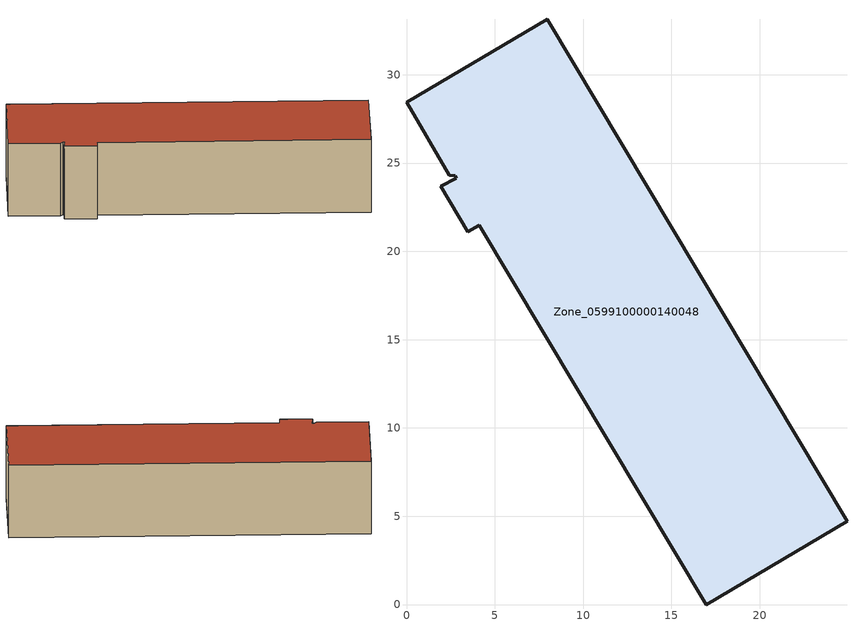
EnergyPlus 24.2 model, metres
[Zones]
Zone_0599100000140048
 floor ground (C_G): 2.83,24.15 2.75,24.27 2.43,24.31 0,28.43 7.98,33.13 24.94,4.72 16.96,0 4.12,21.47 3.46,21.1 1.94,23.67 z0
 wall outside (C_F): 24.94,4.72 7.98,33.13 0,28.43 2.43,24.31 2.75,24.27 2.83,24.15 1.94,23.67 3.46,21.1 4.12,21.47 16.96,0 24.94,4.72 z0:7.19
 roof outside (C_R): 2.75,24.27 2.83,24.15 1.94,23.67 3.46,21.1 4.12,21.47 16.96,0 24.94,4.72 7.98,33.13 0,28.43 2.43,24.31 z7.19
[BUILDING]
Pand.0599100000140048: North Axis=0; Terrain=City; Loads Convergence Tolerance Value=0.04; Temperature Convergence Tolerance Value=0.4; Solar Distribution=FullExterior; Maximum Number of Warmup Days=25; Minimum Number of Warmup Days=1
[Site:Location]
Rotterdam.The.Hague.AP_ZH_NLD Design_Conditions: Latitude=51.96; Longitude=4.45; Time Zone=1; Elevation=-4.5
[SITE:GROUNDTEMPERATURE:BUILDINGSURFACE]
18, 18, 18, 18, 18, 18, 18, 18, 18, 18, 18, 18
[MATERIAL] Thermal Absorptance=0.9; Solar Absorptance=0.7; Visible Absorptance=0.7
Name | Roughness | Thickness | Conductivity | Density | Specific Heat
G.D.1965 | MediumSmooth | 0.15 | 1 | 540 | 1210
F.D.1965 | Rough | 0.3 | 0.857143 | 1920 | 840
R.D.1965 | MediumRough | 0.2 | 0.08 | 1500 | 1000
[CONSTRUCTION]
C_G: G.D.1965
C_F: F.D.1965
C_R: R.D.1965
[ZONE]
Zone_0599100000140048: Type=1; Multiplier=1; Ceiling Height=Autocalculate; Volume=Autocalculate; Floor Area=autocalculate; Part of Total Floor Area=Yes
[ZONEINFILTRATION:DESIGNFLOWRATE]
Infil_Zone_0599100000140048: Zone or ZoneList or Space or SpaceList=Zone_0599100000140048; Schedule=AlwaysOn; Design Flow Rate Calculation Method=Flow/Area; Flow Rate per Floor Area=0.0042; Constant Term Coefficient=1; Temperature Term Coefficient=0; Velocity Term Coefficient=0; Velocity Squared Term Coefficient=0
[HVACTEMPLATE:ZONE:IDEALLOADSAIRSYSTEM]
Zone_0599100000140048: Maximum Heating Supply Air Temperature=50; Minimum Cooling Supply Air Temperature=13; Maximum Heating Supply Air Humidity Ratio=0.0156; Minimum Cooling Supply Air Humidity Ratio=0.0077; Heating Limit=NoLimit; Cooling Limit=NoLimit; Dehumidification Control Type=ConstantSensibleHeatRatio; Cooling Sensible Heat Ratio=0.7; Dehumidification Setpoint=60; Humidification Control Type=None; Humidification Setpoint=30; Outdoor Air Method=None; Outdoor Air Flow Rate per Person=0.00944; Outdoor Air Flow Rate per Zone Floor Area=0; Outdoor Air Flow Rate per Zone=0; Demand Controlled Ventilation Type=None; Outdoor Air Economizer Type=NoEconomizer; Heat Recovery Type=None; Sensible Heat Recovery Effectiveness=0.7; Latent Heat Recovery Effectiveness=0.65
[ZONECONTROL:THERMOSTAT]
ThermostatControl_Zone_0599100000140048: Zone or ZoneList=Zone_0599100000140048; Control Type Schedule=DualSetpointControlType; Control 1=Thermostat_Zone_0599100000140048; Temperature Difference Between Cutout And Setpoint=0
[THERMOSTATSETPOINT:DUALSETPOINT]
Thermostat_Zone_0599100000140048: Heating Setpoint Temperature Schedule=HeatingSetpoint_Zone_0599100000140048; Cooling Setpoint Temperature Schedule=CoolingSetpoint_Zone_0599100000140048
[SCHEDULE:COMPACT]
HeatingSetpoint_Zone_0599100000140048: Through: 12/31, For: AllDays, Until: 24:00, 21
CoolingSetpoint_Zone_0599100000140048: Through: 12/31, For: AllDays, Until: 24:00, 24
DualSetpointControlType: Through: 12/31, For: AllDays, Until: 24:00, 4
AlwaysOn: Through: 12/31, For: AllDays, Until: 24:00, 1
